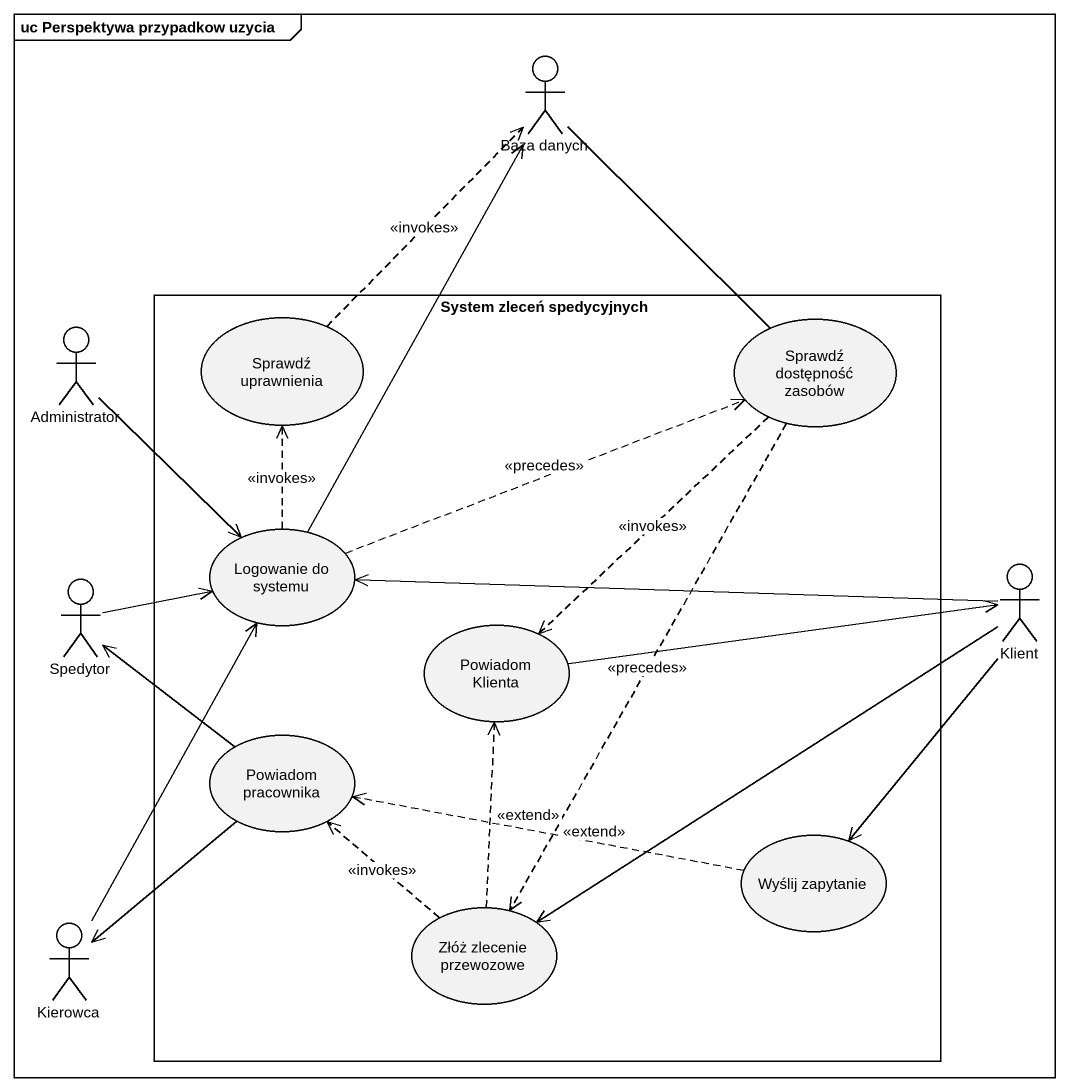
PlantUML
@startuml
mainframe uc Perspektywa przypadkow uzycia
actor "Baza danych" as Baza_danych
rectangle "System zleceń spedycyjnych" as System_zleceń_spedycyjnych {
  usecase "Sprawdź uprawnienia" as Sprawdź_uprawnienia
  usecase "Sprawdź dostępność zasobów" as Sprawdź_dostępność_zasobów
  usecase "Logowanie do systemu" as Logowanie_do_systemu
  usecase "Powiadom Klienta" as Powiadom_Klienta
  usecase "Powiadom pracownika" as Powiadom_pracownika
  usecase "Wyślij zapytanie" as Wyślij_zapytanie
  usecase "Złóż zlecenie przewozowe" as Złóż_zlecenie_przewozowe
}
actor Administrator
actor Spedytor
actor Klient
actor Kierowca
Baza_danych -- Sprawdź_dostępność_zasobów
Baza_danych <-- Logowanie_do_systemu
Administrator --> Logowanie_do_systemu
Sprawdź_uprawnienia .up.> Baza_danych : <<invokes>>
Sprawdź_dostępność_zasobów ..> Powiadom_Klienta : <<invokes>>
Sprawdź_dostępność_zasobów ..> Złóż_zlecenie_przewozowe : <<precedes>>
Logowanie_do_systemu .up.> Sprawdź_uprawnienia : <<invokes>>
Logowanie_do_systemu .right.> Sprawdź_dostępność_zasobów : <<precedes>>
Spedytor -right-> Logowanie_do_systemu
Spedytor <-- Powiadom_pracownika
Klient -left-> Logowanie_do_systemu
Klient <-left- Powiadom_Klienta
Klient --> Wyślij_zapytanie
Klient --> Złóż_zlecenie_przewozowe
Wyślij_zapytanie .left.> Powiadom_pracownika : <<extend>>
Kierowca -up-> Logowanie_do_systemu
Kierowca <-up- Powiadom_pracownika
Złóż_zlecenie_przewozowe .up.> Powiadom_Klienta : <<extend>>
Złóż_zlecenie_przewozowe .up.> Powiadom_pracownika : <<invokes>>
@enduml
